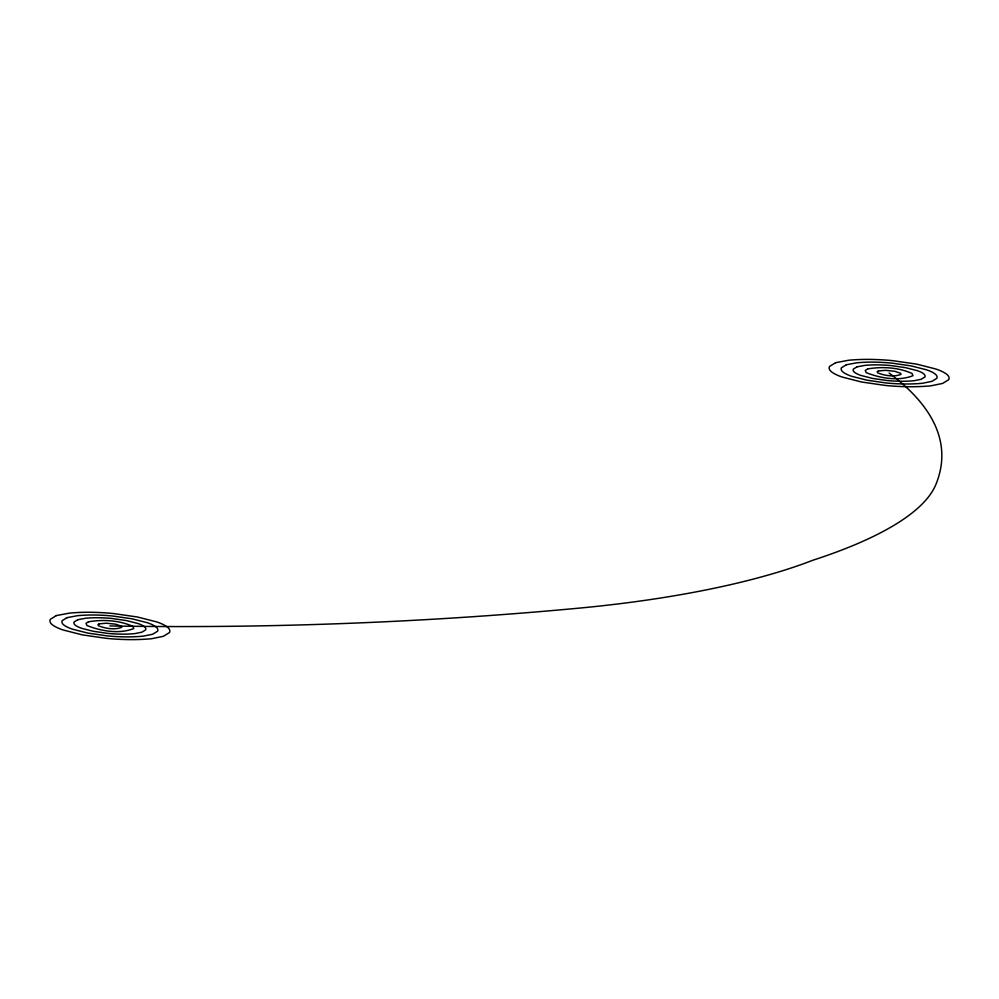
<?xml version="1.0" encoding="UTF-8"?>
<svg xmlns="http://www.w3.org/2000/svg" width="999" height="999" viewBox="0 0 999 999"><rect width="100%" height="100%" fill="white"/><g stroke="black" fill="none" stroke-linecap="round" stroke-linejoin="round"><path stroke-width="1.5" d="M109.878 625.936A1111.512 285.801 -2.2 0 0 578.234 608.216A398.564 102.485 -2.2 0 0 812.861 560.239A496.403 127.635 -2.2 0 0 935.951 484.315A1046.79 269.168 -2.2 0 0 889.122 373.064M56.381 615.571L50.237 619.368A52.335 13.462 -2.2 0 0 52.572 624.937A81.968 21.079 -2.2 0 0 63.112 629.982L82.33 634.877L106.069 638.311A81.968 21.079 -2.2 0 0 128.222 639.597A55.569 14.286 -2.2 0 0 151.648 638.711L163.374 636.313L169.53 632.517A52.335 13.462 -2.2 0 0 167.183 626.947A81.968 21.079 -2.2 0 0 156.656 621.89L137.425 616.995L113.699 613.573A81.968 21.079 -2.2 0 0 91.533 612.287A52.335 13.462 -2.2 0 0 69.48 613.124L56.381 615.571M67.083 617.644L62.163 620.679A41.871 10.764 -2.2 0 0 64.036 625.137A65.572 16.858 -2.2 0 0 72.465 629.17L87.837 633.091L106.831 635.839A65.572 16.858 -2.2 0 0 124.563 636.863A44.456 11.426 -2.2 0 0 143.294 636.151L152.672 634.24L157.605 631.193A41.871 10.764 -2.2 0 0 155.732 626.748A65.572 16.858 -2.2 0 0 147.303 622.702L131.918 618.793L112.924 616.046A65.572 16.858 -2.2 0 0 95.205 615.022A41.871 10.764 -2.2 0 0 77.56 615.684L67.083 617.644M77.785 619.717L74.088 622.002A31.406 8.079 -2.2 0 0 75.499 625.337A49.188 12.65 -2.2 0 0 81.818 628.371L93.357 631.306L107.592 633.366A49.188 12.65 -2.2 0 0 120.891 634.128A33.342 8.579 -2.2 0 0 134.94 633.603L141.983 632.155L145.667 629.882A31.406 8.079 -2.2 0 0 144.268 626.548A49.188 12.65 -2.2 0 0 137.937 623.513L126.411 620.579L112.163 618.518A49.188 12.65 -2.2 0 0 98.876 617.744A31.406 8.079 -2.2 0 0 85.639 618.244L77.785 619.717M88.486 621.79L86.026 623.314L86.963 625.536C101.249 631.156 119.193 634.315 133.741 628.571L132.805 626.348C119.131 620.242 103.147 619.33 88.486 621.79M99.176 623.863L97.952 624.625L98.414 625.736C105.557 628.546 114.535 630.132 121.816 627.26L121.341 626.136L115.397 624.15L106.206 623.214L99.176 623.863M835.626 362.687L829.47 366.483A52.335 13.462 -2.2 0 0 831.817 372.053A81.968 21.079 -2.2 0 0 842.344 377.098L861.575 382.005L885.301 385.427A81.968 21.079 -2.2 0 0 907.467 386.713A55.569 14.286 -2.2 0 0 930.881 385.826L942.619 383.429L948.763 379.632A52.335 13.462 -2.2 0 0 946.428 374.063A81.968 21.079 -2.2 0 0 935.888 369.018L916.67 364.123L892.931 360.689A81.968 21.079 -2.2 0 0 870.778 359.403A52.335 13.462 -2.2 0 0 848.725 360.239L835.626 362.687M846.328 364.76L841.395 367.807A41.871 10.764 -2.2 0 0 843.268 372.252A65.572 16.858 -2.2 0 0 851.697 376.298L867.082 380.207L886.076 382.954A65.572 16.858 -2.2 0 0 903.795 383.978A44.456 11.426 -2.2 0 0 922.527 383.266L931.917 381.356L936.837 378.321A41.871 10.764 -2.2 0 0 934.964 373.863A65.572 16.858 -2.2 0 0 926.535 369.817L911.163 365.909L892.169 363.161A65.572 16.858 -2.2 0 0 874.437 362.137A41.871 10.764 -2.2 0 0 856.805 362.799L846.328 364.76M857.017 366.833L853.333 369.118A31.406 8.079 -2.2 0 0 854.732 372.452A49.188 12.65 -2.2 0 0 861.063 375.487L872.589 378.421L886.837 380.482A49.188 12.65 -2.2 0 0 900.124 381.256A33.342 8.579 -2.2 0 0 914.172 380.719L921.215 379.283L924.912 376.998A31.406 8.079 -2.2 0 0 923.501 373.663A49.188 12.65 -2.2 0 0 917.182 370.629L905.643 367.694L891.408 365.634A49.188 12.65 -2.2 0 0 878.109 364.872A31.406 8.079 -2.2 0 0 864.884 365.372L857.017 366.833M867.719 368.906L865.259 370.429L866.195 372.652C880.481 378.271 898.438 381.443 912.974 375.686L912.037 373.464C898.363 367.357 882.379 366.446 867.719 368.906M878.421 370.979L877.184 371.74L877.659 372.852C884.802 375.661 893.78 377.247 901.048 374.375L900.586 373.264L894.629 371.266L885.451 370.329L878.421 370.979"/></g></svg>
